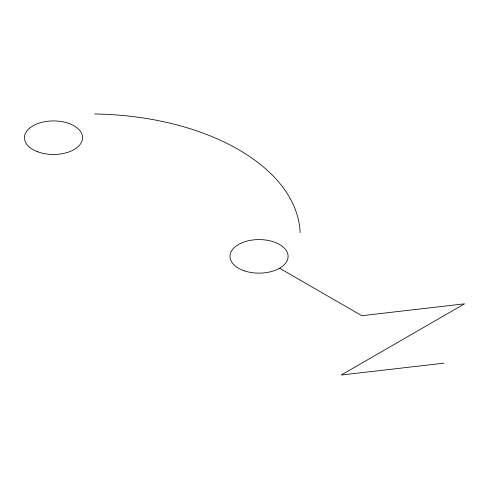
<?xml version="1.0" encoding="UTF-8"?>
<svg xmlns="http://www.w3.org/2000/svg" width="489" height="489" viewBox="0 0 489 489"><rect width="100%" height="100%" fill="white"/><g stroke="black" fill="none" stroke-linecap="round" stroke-linejoin="round"><path stroke-width="0.73" d="M444 363.156L341.236 375.02L464.55 303.828L361.793 315.692L279.586 268.229M94.615 113.98A210.716 121.657 0 0 1 300.136 232.636M244.494 270.894A29.065 16.785 0 0 0 288.094 256.364A29.065 16.785 0 0 0 244.5 241.829A29.065 16.785 0 0 0 244.494 270.894M37.225 151.608A29.065 16.779 0 0 0 82.507 138.907A29.065 16.779 0 0 0 40.813 122.617A29.065 16.779 0 0 0 37.225 151.608"/></g></svg>
